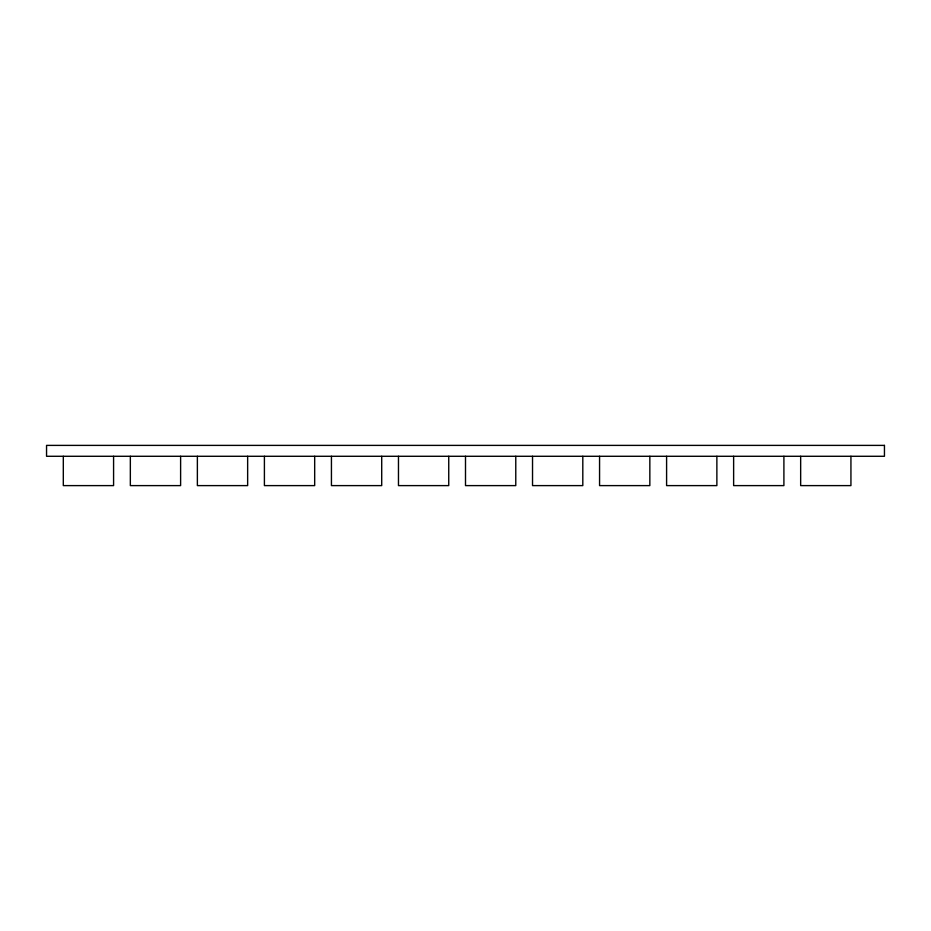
<?xml version="1.0" encoding="UTF-8"?>
<svg xmlns="http://www.w3.org/2000/svg" width="931" height="931" viewBox="0 0 931 931"><rect width="100%" height="100%" fill="white"/><g stroke="black" fill="none" stroke-linecap="round" stroke-linejoin="round"><path stroke-width="1.4" d="M850.934 456.283L850.934 485.61L800.66 485.61L800.66 456.283M783.902 456.283L783.902 485.61L733.628 485.61L733.628 456.283M716.87 456.283L716.87 485.61L666.596 485.61L666.596 456.283M649.838 456.283L649.838 485.61L599.564 485.61L599.564 456.283M582.806 456.283L582.806 485.61L532.532 485.61L532.532 456.283M515.774 456.283L515.774 485.61L465.5 485.61L465.5 456.283M448.742 456.283L448.742 485.61L398.468 485.61L398.468 456.283M381.71 456.283L381.71 485.61L331.436 485.61L331.436 456.283M314.678 456.283L314.678 485.61L264.404 485.61L264.404 456.283M247.646 456.283L247.646 485.61L197.372 485.61L197.372 456.283M180.614 456.283L180.614 485.61L130.34 485.61L130.34 456.283M113.582 456.283L113.582 485.61L63.308 485.61L63.308 456.283M884.45 445.39L46.55 445.39L46.55 456.283L884.45 456.283L884.45 445.39"/></g></svg>
